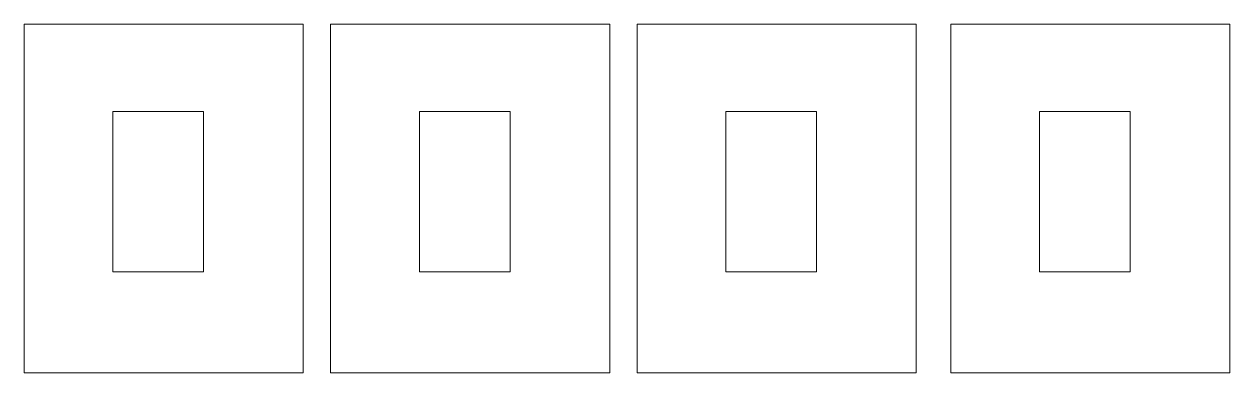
# Model space of a CAD drawing. Header units: inches. Extents: x -2.9 to 3.91, y -0.69 to 1.28.
import ezdxf

# ---------------------------------------------------------------- set-up
doc = ezdxf.new("R2010")
doc.units = ezdxf.units.IN
doc.header["$MEASUREMENT"] = 0
doc.layers.add('Layer 1', color=7, linetype='Continuous')

msp = doc.modelspace()

# ---------------------------------------------------------------- linework, layer by layer
at = {"layer": 'Layer 1', "color": 250, "lineweight": 18}
for points in [[(-2.8989, -0.6884), (-1.3241, -0.6884), (-1.3241, 1.2801), (-2.8989, 1.2801), (-2.8989, -0.6884)], [(-1.1689, -0.6884), (0.4059, -0.6884), (0.4059, 1.2801), (-1.1689, 1.2801), (-1.1689, -0.6884)], [(0.5611, -0.6884), (2.1359, -0.6884), (2.1359, 1.2801), (0.5611, 1.2801), (0.5611, -0.6884)], [(2.3311, -0.6884), (3.9059, -0.6884), (3.9059, 1.2801), (2.3311, 1.2801), (2.3311, -0.6884)], [(-2.398, -0.1189), (-1.8862, -0.1189), (-1.8862, 0.7874), (-2.398, 0.7874), (-2.398, -0.1189)], [(-0.668, -0.1189), (-0.1562, -0.1189), (-0.1562, 0.7874), (-0.668, 0.7874), (-0.668, -0.1189)], [(1.062, -0.1189), (1.5738, -0.1189), (1.5738, 0.7874), (1.062, 0.7874), (1.062, -0.1189)], [(2.832, -0.1189), (3.3438, -0.1189), (3.3438, 0.7874), (2.832, 0.7874), (2.832, -0.1189)]]:
    msp.add_lwpolyline(points, close=True, dxfattribs=at)

doc.saveas('drawing.dxf')
